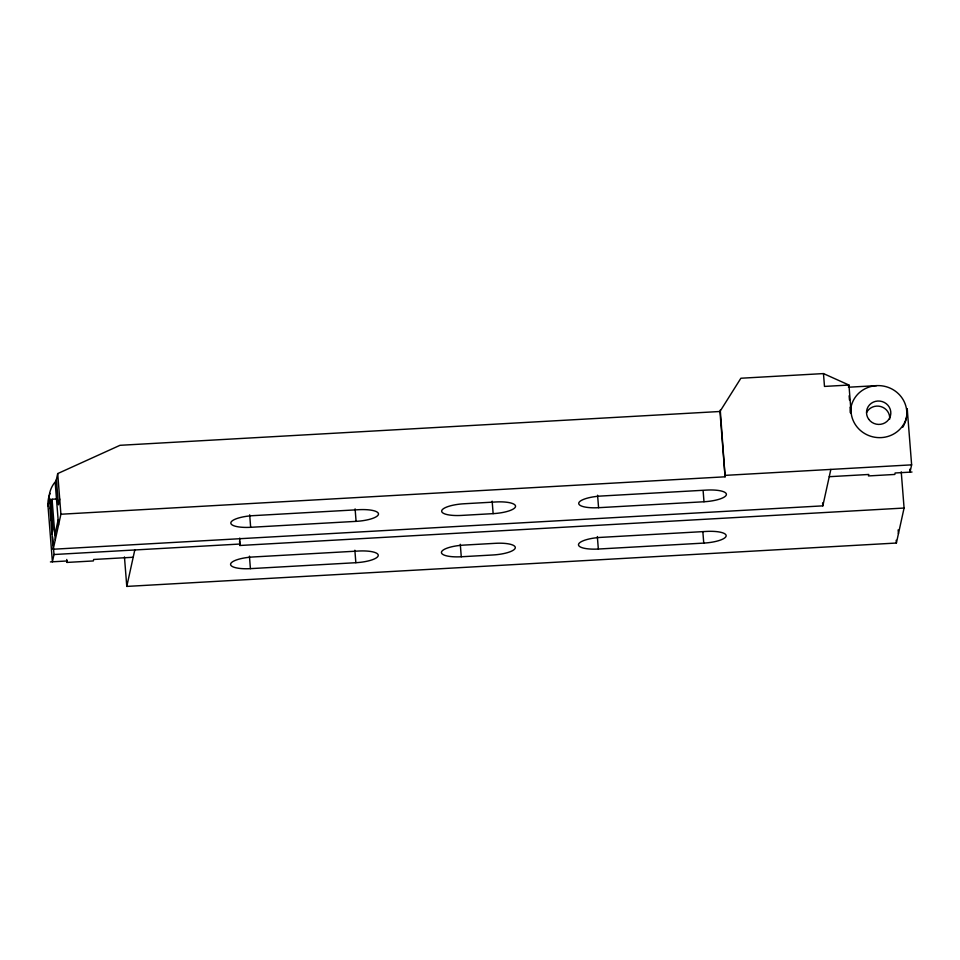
<?xml version="1.0" encoding="UTF-8"?>
<svg xmlns="http://www.w3.org/2000/svg" width="960" height="960" viewBox="0 0 960 960"><rect width="100%" height="100%" fill="white"/><g stroke="black" fill="none" stroke-linecap="round" stroke-linejoin="round"><path stroke-width="1.44" d="M53.544 548.628L54 554.52L52.404 561.804L48 505.896L49.608 498.6A28.212 27.06 12.4 0 0 51.108 505.56M56.46 498.984L52.068 499.236L50.016 508.572L53.22 549.228L822.828 505.86L830.844 469.416M909.792 469.2L910.032 472.152L911.628 464.856L907.236 408.948A28.212 27.06 12.4 0 1 881.292 437.604A28.212 27.06 12.4 0 1 851.076 412.104L848.952 385.044L823.464 373.584L740.88 378.24L719.952 411.492L120 445.308L57.708 473.58L55.344 484.368L58.536 525.024M52.02 533.988L52.98 529.608L50.976 504.192M59.712 498.996L58.428 504.828L56.424 479.412M54.864 534.816L58.14 519.948M53.22 549.228L60.912 514.236L57.708 473.58M133.188 557.256L93.648 559.476L93.336 560.94L66.972 562.428L67.296 560.964L50.424 561.912M901.236 471.864L904.08 508.044L896.388 543.036L126.78 586.416L134.796 549.96M904.08 508.044L239.892 545.484L239.748 538.08M60.912 514.236L725.1 476.808L720.276 410.04M906.744 411.132L907.236 408.948M876.54 385.644L848.472 387.228L848.952 385.044L824.484 386.424L823.464 373.584M725.412 475.356L911.628 464.856M829.236 476.7L868.776 474.468L868.452 475.932L894.816 474.444L895.128 472.992L912 472.032M250.656 527.304L356.088 521.364A21.18 5.736 -4.5 0 0 378.456 514.344A21.18 5.736 -4.5 0 0 358.656 509.7L253.224 515.64A21.18 5.736 -4.5 0 0 230.856 522.66A21.18 5.736 -4.5 0 0 250.656 527.304L249.684 514.824M493.14 513.636L461.508 515.424A21.18 5.736 -4.5 0 1 441.708 510.78A21.18 5.736 -4.5 0 1 464.076 503.76L495.708 501.972A21.18 5.736 -4.5 0 1 515.508 506.616A21.18 5.736 -4.5 0 1 493.14 513.636L492.156 501.168M598.572 507.696L703.992 501.756A21.18 5.736 -4.5 0 0 726.36 494.736A21.18 5.736 -4.5 0 0 706.56 490.092L601.128 496.032A21.18 5.736 -4.5 0 0 578.76 503.052A21.18 5.736 -4.5 0 0 598.572 507.696L597.588 495.228M54 554.52L240.216 544.02M250.416 568.644L355.848 562.704A21.18 5.736 -4.5 0 0 378.216 555.684A21.18 5.736 -4.5 0 0 358.416 551.04L252.984 556.98A21.18 5.736 -4.5 0 0 230.616 564A21.18 5.736 -4.5 0 0 250.416 568.644L249.444 556.164M461.268 556.764L492.9 554.976A21.18 5.736 -4.5 0 0 515.268 547.956A21.18 5.736 -4.5 0 0 495.468 543.312L463.836 545.1A21.18 5.736 -4.5 0 0 441.468 552.12A21.18 5.736 -4.5 0 0 461.268 556.764L460.296 544.284M598.332 549.036L703.752 543.096A21.18 5.736 -4.5 0 0 726.12 536.076A21.18 5.736 -4.5 0 0 706.32 531.432L600.888 537.372A21.18 5.736 -4.5 0 0 578.52 544.392A21.18 5.736 -4.5 0 0 598.332 549.036L597.348 536.556M898.14 529.896L898.44 533.712M896.172 540.264L896.388 543.036M849.144 395.772L849.48 400.044M850.044 407.172L850.488 412.872M822.6 502.908L822.828 505.86M719.952 411.492L725.1 476.808M703.116 490.668L703.992 501.756M702.876 532.008L703.752 543.096M355.104 508.884L356.088 521.364M354.864 550.224L355.848 562.704M239.544 541.02L239.892 545.484M124.452 556.932L126.78 586.416M66.744 559.476L66.972 562.428M52.068 499.236L55.272 539.904M49.608 498.6L50.412 508.908M50.76 513.312L51.336 520.668M51.684 525.084L52.272 532.44M52.608 536.856L53.304 545.688M49.116 500.796A28.212 27.06 12.4 0 1 55.836 481.188M48 505.896A28.212 27.06 12.4 0 1 50.1 493.428M904.056 424.884A28.212 27.06 12.4 0 1 902.64 427.344M850.524 412.884A28.212 27.06 12.4 0 1 883.884 386.16A28.212 27.06 12.4 0 1 904.656 423.6M866.592 412.56A12.18 11.688 12.4 0 1 889.656 419.172M868.632 419.148A12.18 11.688 12.4 0 0 889.632 417.972A12.18 11.688 12.4 0 0 877.752 401.028A12.18 11.688 12.4 0 0 868.632 419.148"/></g></svg>
